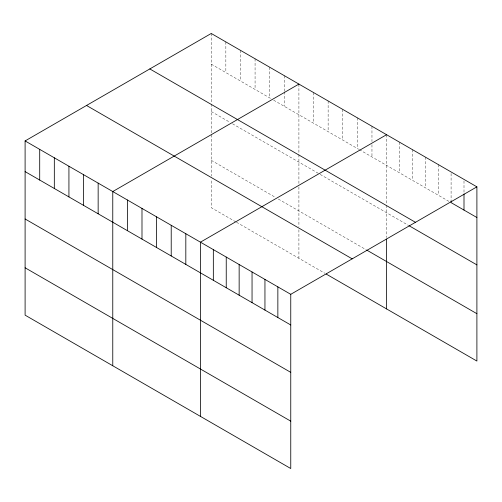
<?xml version="1.0" encoding="UTF-8"?>
<svg xmlns="http://www.w3.org/2000/svg" width="502" height="502" viewBox="0 0 502 502"><rect width="100%" height="100%" fill="white"/><g stroke="black" fill="none" stroke-linecap="round" stroke-linejoin="round"><path stroke-width="0.38" stroke-dasharray="2.51 1.88" d="M211.242 33.471L211.242 103.243M211.242 64.143L271.017 98.656M273.672 100.187L358.679 149.27M359.344 149.652L449.058 201.446M211.242 111.513L229.834 122.25M232.495 123.781L319.498 174.012M320.163 174.401L408.308 225.291M211.242 160.314L275.661 197.512M278.321 199.043L365.989 249.657M235.814 221.871L211.242 207.684L211.242 179.114M236.48 222.254L324.813 273.251M463.999 180.933L463.999 192.435M451.091 173.485L451.091 201.089M438.19 164.499L438.19 195.171M425.288 157.051L425.288 187.723M412.38 149.602L412.38 180.274M399.479 142.148L399.479 172.826M386.578 134.699L386.578 204.471M386.578 205.224L386.578 237.534M371.963 126.266L371.963 141.602M371.963 144.67L371.963 156.938M357.355 117.826L357.355 148.504M342.74 109.392L342.74 140.064M328.132 100.958L328.132 131.631M313.518 92.519L313.518 123.197M298.91 84.085L298.91 153.857M298.91 154.61L298.91 183.82M298.91 186.92L298.91 226.722M298.91 229.728L298.91 258.298M284.295 75.651L284.295 90.987M284.295 91.753L284.295 106.324M269.687 67.212L269.687 97.89M255.072 58.778L255.072 89.45M240.464 50.344L240.464 81.017M225.85 41.904L225.85 72.583M211.242 103.996L211.242 133.978M211.242 134.756L211.242 176.108"/><path stroke-width="0.75" d="M25.1 140.936L290.758 294.316L290.758 468.529L25.1 315.149L25.1 140.936L211.242 33.471L476.9 186.851L476.9 361.063L326.137 274.023M298.91 84.085L112.768 191.551L112.768 365.763M386.578 134.699L200.436 242.165L200.436 416.378M290.758 294.316L476.9 186.851M476.9 217.523L451.091 202.626L451.091 201.089M149.816 68.937L415.474 222.311M408.986 225.68L476.9 264.893M366.655 250.04L476.9 313.694M86.526 105.476L352.184 258.85M25.1 171.615L290.758 324.989M25.1 218.979L290.758 372.358M25.1 267.786L290.758 421.159M463.999 193.967L463.999 210.074M386.578 239.077L386.578 308.912M277.857 286.868L277.857 317.54M264.949 279.413L264.949 310.092M252.048 271.965L252.048 302.643M239.147 264.516L239.147 295.189M226.239 257.068L226.239 287.74M213.337 249.619L213.337 280.292M185.822 233.731L185.822 264.403M171.213 225.298L171.213 255.97M156.599 216.858L156.599 247.536M141.991 208.424L141.991 239.096M127.376 199.991L127.376 230.663M98.154 183.117L98.154 213.789M83.545 174.683L83.545 205.356M68.931 166.244L68.931 196.922M54.323 157.81L54.323 188.482M39.708 149.376L39.708 180.049"/></g></svg>
